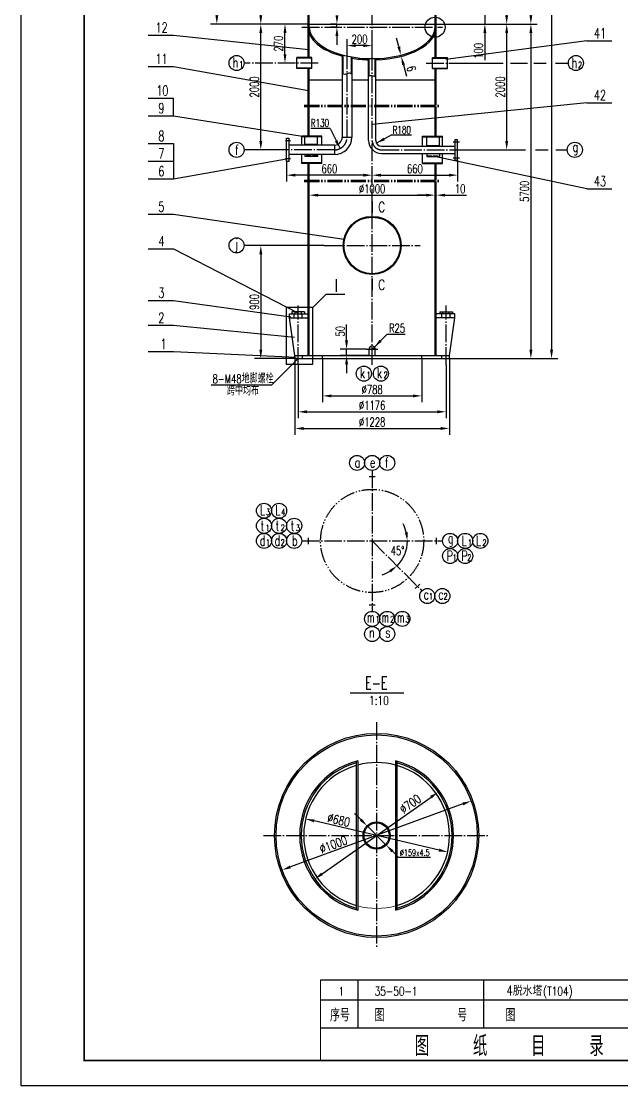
# Model space of a CAD drawing. Header units: millimetres. Extents: x 0 to 11880, y -160 to 16980.
# Drawn here: x 0 to 4776, y 0 to 8463 of the extents above; entities that cross this region are included whole.
import ezdxf

# ---------------------------------------------------------------- set-up
doc = ezdxf.new("R2010")
doc.units = ezdxf.units.MM
doc.header["$LTSCALE"] = 10
doc.header["$MEASUREMENT"] = 0
for name, pattern in [('CENW', [18, 14, -1.5, 1, -1.5]), ('HIDW', [5, 4, -1]), ('SDHW', [18.5, 12, -1.5, 1, -1.5, 1, -1.5])]:
    doc.linetypes.add(name, pattern=pattern)
for name, color, linetype in [('1', 2, 'CENW'), ('2', 2, 'Continuous'), ('3', 3, 'HIDW'), ('4', 2, 'SDHW')]:
    doc.layers.add(name, color=color, linetype=linetype)
doc.styles.add('HZ', font='txt', dxfattribs={"width": 0.75, "bigfont": 'HZ'})
doc.styles.add('HZTXT', font='txt.shx', dxfattribs={"width": 0.75, "bigfont": 'hztxt.shx'})
doc.styles.add('xtj', font='complex.shx', dxfattribs={"width": 0.7, "height": 70, "bigfont": 'hz5.shx'})
doc.dimstyles.new('xtj', dxfattribs={"dimtxt": 70, "dimasz": 70, "dimexe": 50, "dimexo": 0, "dimgap": 16, "dimtad": 1, "dimdec": 3, "dimdsep": 46, "dimtxsty": 'xtj', "dimcen": 0, "dimadec": 3, "dimazin": 2, "dimtfac": 0.6, "dimtdec": 3, "dimtmove": 0, "dimatfit": 3, "dimfxl": 0, "dimtolj": 1, "dimarcsym": 0})

# ---------------------------------------------------------------- blocks, each defined once
blk = doc.blocks.new('*D7')
at = {"color": 0, "linetype": 'ByBlock'}
for p, q in [((-7588.9, 13427.8), (-6786.4, 13427.8)), ((-6836.4, 6497.8), (-6836.4, 13357.8)), ((-7588.9, 6427.8), (-6786.4, 6427.8))]:
    blk.add_line(p, q, dxfattribs=at)
for points in [[(-6848.1, 13357.8), (-6824.7, 13357.8), (-6836.4, 13427.8)], [(-6848.1, 6497.8), (-6824.7, 6497.8), (-6836.4, 6427.8)]]:
    blk.add_solid(points, dxfattribs=at)
at = {"layer": 'Defpoints', "color": 0, "linetype": 'ByBlock'}
for p in [(-7588.9, 13427.8), (-6836.4, 13427.8), (-7588.9, 6427.8)]:
    blk.add_point(p, dxfattribs=at)
at = {"color": 0, "linetype": 'ByBlock', "insert": (-6887.4, 9927.8), "char_height": 70, "attachment_point": 5, "rotation": 90, "style": 'xtj'}
blk.add_mtext('\\A1;13000', dxfattribs=at)
blk = doc.blocks.new('*D66')
at = {"color": 0, "linetype": 'ByBlock'}
for p, q in [((2988.2, 15926.1), (4267.5, 15926.1)), ((4217.5, 15856.1), (4217.5, 5851.3)), ((3404.7, 5781.3), (4267.5, 5781.3))]:
    blk.add_line(p, q, dxfattribs=at)
for points in [[(4205.9, 15856.1), (4229.2, 15856.1), (4217.5, 15926.1)], [(4205.9, 5851.3), (4229.2, 5851.3), (4217.5, 5781.3)]]:
    blk.add_solid(points, dxfattribs=at)
at = {"layer": 'Defpoints', "color": 0, "linetype": 'ByBlock'}
for p in [(2988.2, 15926.1), (3404.7, 5781.3), (4217.5, 5781.3)]:
    blk.add_point(p, dxfattribs=at)
at = {"color": 0, "linetype": 'ByBlock', "insert": (4166.5, 10853.7), "char_height": 70, "attachment_point": 5, "rotation": 90, "style": 'xtj'}
blk.add_mtext('\\A1;~19181', dxfattribs=at)
blk = doc.blocks.new('*D44')
at = {"color": 0, "linetype": 'ByBlock'}
for p, q in [((-8658.9, 7417.8), (-9384.1, 7417.8)), ((-9334.1, 7347.8), (-9334.1, 6497.8)), ((-8608.9, 6427.8), (-9384.1, 6427.8))]:
    blk.add_line(p, q, dxfattribs=at)
for points in [[(-9345.8, 7347.8), (-9322.4, 7347.8), (-9334.1, 7417.8)], [(-9345.8, 6497.8), (-9322.4, 6497.8), (-9334.1, 6427.8)]]:
    blk.add_solid(points, dxfattribs=at)
at = {"layer": 'Defpoints', "color": 0, "linetype": 'ByBlock'}
for p in [(-8658.9, 7417.8), (-9334.1, 6427.8), (-8608.9, 6427.8)]:
    blk.add_point(p, dxfattribs=at)
at = {"color": 0, "linetype": 'ByBlock', "insert": (-9385.1, 6922.8), "char_height": 70, "attachment_point": 5, "rotation": 90, "style": 'xtj'}
blk.add_mtext('\\A1;1000', dxfattribs=at)
blk = doc.blocks.new('*D4')
at = {"color": 0, "linetype": 'ByBlock'}
for p, q in [((-8828.9, 7927.8), (-9034.5, 7927.8)), ((-8984.5, 6497.8), (-8984.5, 7857.8)), ((-8608.9, 6427.8), (-9034.5, 6427.8))]:
    blk.add_line(p, q, dxfattribs=at)
for points in [[(-8996.2, 7857.8), (-8972.9, 7857.8), (-8984.5, 7927.8)], [(-8996.2, 6497.8), (-8972.9, 6497.8), (-8984.5, 6427.8)]]:
    blk.add_solid(points, dxfattribs=at)
at = {"layer": 'Defpoints', "color": 0, "linetype": 'ByBlock'}
for p in [(-8984.5, 7927.8), (-8828.9, 7927.8), (-8608.9, 6427.8)]:
    blk.add_point(p, dxfattribs=at)
at = {"color": 0, "linetype": 'ByBlock', "insert": (-9035.5, 7177.8), "char_height": 70, "attachment_point": 5, "rotation": 90, "style": 'xtj'}
blk.add_mtext('\\A1;2500', dxfattribs=at)
blk = doc.blocks.new('*D29')
at = {"linetype": 'ByBlock'}
for p, q in [((2430, 6347.5), (2360, 6347.5)), ((2500, 6347.5), (2500, 6397.5)), ((2500, 6347.5), (2510, 6347.5)), ((2510, 6347.5), (2510, 6397.5)), ((2580, 6347.5), (2749.7, 6347.5))]:
    blk.add_line(p, q, dxfattribs=at)
for points in [[(2430, 6359.2), (2430, 6335.9), (2500, 6347.5)], [(2580, 6359.2), (2580, 6335.9), (2510, 6347.5)]]:
    blk.add_solid(points, dxfattribs=at)
at = {"layer": 'Defpoints', "color": 0, "linetype": 'ByBlock'}
for p in [(2500, 6347.5), (2510, 6347.5), (2510, 6347.5)]:
    blk.add_point(p, dxfattribs=at)
at = {"linetype": 'ByBlock', "insert": (2699.8, 6398.5), "char_height": 70, "attachment_point": 5, "style": 'xtj'}
blk.add_mtext('\\A1;10', dxfattribs=at)
blk = doc.blocks.new('*D8')
at = {"color": 0, "linetype": 'ByBlock'}
for p, q in [((-7588.9, 6427.8), (-6786.4, 6427.8)), ((-6836.4, 6357.8), (-6836.4, 3838)), ((-7484.9, 3768), (-6786.4, 3768))]:
    blk.add_line(p, q, dxfattribs=at)
for points in [[(-6848.1, 6357.8), (-6824.7, 6357.8), (-6836.4, 6427.8)], [(-6848.1, 3838), (-6824.7, 3838), (-6836.4, 3768)]]:
    blk.add_solid(points, dxfattribs=at)
at = {"layer": 'Defpoints', "color": 0, "linetype": 'ByBlock'}
for p in [(-7588.9, 6427.8), (-7484.9, 3768), (-6836.4, 3768)]:
    blk.add_point(p, dxfattribs=at)
at = {"color": 0, "linetype": 'ByBlock', "insert": (-6887.4, 5097.9), "char_height": 70, "attachment_point": 5, "rotation": 90, "style": 'xtj'}
blk.add_mtext('\\A1;5700', dxfattribs=at)
blk = doc.blocks.new('*D24')
at = {"color": 0, "linetype": 'ByBlock'}
for p, q in [((1500, 6347.5), (1500, 6397.5)), ((1570, 6347.5), (2430, 6347.5)), ((2500, 6347.5), (2500, 6397.5))]:
    blk.add_line(p, q, dxfattribs=at)
for points in [[(1570, 6359.2), (1570, 6335.9), (1500, 6347.5)], [(2430, 6359.2), (2430, 6335.9), (2500, 6347.5)]]:
    blk.add_solid(points, dxfattribs=at)
at = {"layer": 'Defpoints', "color": 0, "linetype": 'ByBlock'}
for p in [(1500, 6347.5), (2500, 6347.5), (2500, 6347.5)]:
    blk.add_point(p, dxfattribs=at)
at = {"color": 0, "linetype": 'ByBlock', "insert": (2000, 6398.5), "char_height": 70, "attachment_point": 5, "style": 'xtj'}
blk.add_mtext('\\A1;∅1000', dxfattribs=at)
blk = doc.blocks.new('*D9')
at = {"color": 0, "linetype": 'ByBlock'}
for p, q in [((2116.7, 5353.6), (2017.7, 5254.6)), ((2263.3, 5353.6), (2116.7, 5353.6)), ((2000, 5236.9), (2017.7, 5254.6))]:
    blk.add_line(p, q, dxfattribs=at)
blk.add_solid([(2058.9, 5312.4), (2075.4, 5295.9), (2017.7, 5254.6)], dxfattribs=at)
at = {"layer": 'Defpoints', "color": 0, "linetype": 'ByBlock'}
for p in [(2017.7, 5254.6), (2000, 5236.9)]:
    blk.add_point(p, dxfattribs=at)
at = {"color": 0, "linetype": 'ByBlock', "insert": (2198, 5404.6), "char_height": 70, "attachment_point": 5, "style": 'xtj'}
blk.add_mtext('\\A1;R25', dxfattribs=at)
blk = doc.blocks.new('*D13')
at = {"color": 0, "linetype": 'ByBlock'}
for p, q in [((-8479.9, 4827.8), (-9034.5, 4827.8)), ((-8984.5, 4757.8), (-8984.5, 3997.8)), ((-8712.9, 3927.8), (-9034.5, 3927.8))]:
    blk.add_line(p, q, dxfattribs=at)
for points in [[(-8996.2, 4757.8), (-8972.9, 4757.8), (-8984.5, 4827.8)], [(-8996.2, 3997.8), (-8972.9, 3997.8), (-8984.5, 3927.8)]]:
    blk.add_solid(points, dxfattribs=at)
at = {"layer": 'Defpoints', "color": 0, "linetype": 'ByBlock'}
for p in [(-8479.9, 4827.8), (-8984.5, 3927.8), (-8712.9, 3927.8)]:
    blk.add_point(p, dxfattribs=at)
at = {"color": 0, "linetype": 'ByBlock', "insert": (-9035.5, 4377.8), "char_height": 70, "attachment_point": 5, "rotation": 90, "style": 'xtj'}
blk.add_mtext('\\A1;900', dxfattribs=at)
blk = doc.blocks.new('*D10')
at = {"color": 0, "linetype": 'ByBlock'}
for p, q in [((-8492.9, 3768), (-8492.9, 3421.4)), ((-7704.9, 3768), (-7704.9, 3421.4)), ((-8422.9, 3471.4), (-7774.9, 3471.4))]:
    blk.add_line(p, q, dxfattribs=at)
for points in [[(-8422.9, 3483.1), (-8422.9, 3459.7), (-8492.9, 3471.4)], [(-7774.9, 3483.1), (-7774.9, 3459.7), (-7704.9, 3471.4)]]:
    blk.add_solid(points, dxfattribs=at)
at = {"layer": 'Defpoints', "color": 0, "linetype": 'ByBlock'}
for p in [(-8492.9, 3768), (-7704.9, 3768), (-7704.9, 3471.4)]:
    blk.add_point(p, dxfattribs=at)
at = {"color": 0, "linetype": 'ByBlock', "insert": (-8098.9, 3522.4), "char_height": 70, "attachment_point": 5, "style": 'xtj'}
blk.add_mtext('\\A1;∅788', dxfattribs=at)
blk = doc.blocks.new('*D11')
at = {"color": 0, "linetype": 'ByBlock'}
for p, q in [((-8686.9, 3718), (-8686.9, 3295)), ((-7510.9, 3718), (-7510.9, 3295)), ((-8616.9, 3345), (-7580.9, 3345))]:
    blk.add_line(p, q, dxfattribs=at)
for points in [[(-8616.9, 3356.7), (-8616.9, 3333.3), (-8686.9, 3345)], [(-7580.9, 3356.7), (-7580.9, 3333.3), (-7510.9, 3345)]]:
    blk.add_solid(points, dxfattribs=at)
at = {"layer": 'Defpoints', "color": 0, "linetype": 'ByBlock'}
for p in [(-8686.9, 3718), (-7510.9, 3718), (-7510.9, 3345)]:
    blk.add_point(p, dxfattribs=at)
at = {"color": 0, "linetype": 'ByBlock', "insert": (-8098.9, 3396), "char_height": 70, "attachment_point": 5, "style": 'xtj'}
blk.add_mtext('\\A1;∅1176', dxfattribs=at)
blk = doc.blocks.new('*D12')
at = {"color": 0, "linetype": 'ByBlock'}
for p, q in [((-8712.9, 3768), (-8712.9, 3162.4)), ((-7484.9, 3768), (-7484.9, 3162.4)), ((-8642.9, 3212.4), (-7554.9, 3212.4))]:
    blk.add_line(p, q, dxfattribs=at)
for points in [[(-8642.9, 3224.1), (-8642.9, 3200.7), (-8712.9, 3212.4)], [(-7554.9, 3224.1), (-7554.9, 3200.7), (-7484.9, 3212.4)]]:
    blk.add_solid(points, dxfattribs=at)
at = {"layer": 'Defpoints', "color": 0, "linetype": 'ByBlock'}
for p in [(-8712.9, 3768), (-7484.9, 3768), (-7484.9, 3212.4)]:
    blk.add_point(p, dxfattribs=at)
at = {"color": 0, "linetype": 'ByBlock', "insert": (-8098.9, 3263.4), "char_height": 70, "attachment_point": 5, "style": 'xtj'}
blk.add_mtext('\\A1;∅1228', dxfattribs=at)
blk = doc.blocks.new('*D3')
at = {"color": 0, "linetype": 'ByBlock'}
for p, q in [((-7202.1, 6597.8), (-7202.1, 6667.8)), ((-7423.9, 6527.8), (-7152.1, 6527.8)), ((-7202.1, 6527.8), (-7202.1, 6427.8)), ((-7588.9, 6427.8), (-7152.1, 6427.8)), ((-7202.1, 6357.8), (-7202.1, 6141.5))]:
    blk.add_line(p, q, dxfattribs=at)
for points in [[(-7213.8, 6597.8), (-7190.4, 6597.8), (-7202.1, 6527.8)], [(-7213.8, 6357.8), (-7190.4, 6357.8), (-7202.1, 6427.8)]]:
    blk.add_solid(points, dxfattribs=at)
at = {"layer": 'Defpoints', "color": 0, "linetype": 'ByBlock'}
for p in [(-7423.9, 6527.8), (-7588.9, 6427.8), (-7202.1, 6427.8)]:
    blk.add_point(p, dxfattribs=at)
at = {"color": 0, "linetype": 'ByBlock', "insert": (-7253.1, 6214.7), "char_height": 70, "attachment_point": 5, "rotation": 90, "style": 'xtj'}
blk.add_mtext('\\A1;100', dxfattribs=at)
blk = doc.blocks.new('*D31')
at = {"color": 0, "linetype": 'ByBlock'}
for p, q in [((-7588.9, 6427.8), (-6978.8, 6427.8)), ((-7028.8, 5497.8), (-7028.8, 6357.8)), ((-7403.9, 5427.8), (-6978.8, 5427.8))]:
    blk.add_line(p, q, dxfattribs=at)
for points in [[(-7040.5, 6357.8), (-7017.2, 6357.8), (-7028.8, 6427.8)], [(-7040.5, 5497.8), (-7017.2, 5497.8), (-7028.8, 5427.8)]]:
    blk.add_solid(points, dxfattribs=at)
at = {"layer": 'Defpoints', "color": 0, "linetype": 'ByBlock'}
for p in [(-7588.9, 6427.8), (-7028.8, 6427.8), (-7403.9, 5427.8)]:
    blk.add_point(p, dxfattribs=at)
at = {"color": 0, "linetype": 'ByBlock', "insert": (-7079.8, 5927.8), "char_height": 70, "attachment_point": 5, "rotation": 90, "style": 'xtj'}
blk.add_mtext('\\A1;2000', dxfattribs=at)
blk = doc.blocks.new('*D23')
at = {"color": 0, "linetype": 'ByBlock'}
for p, q in [((-7748.9, 6927.8), (-6978.8, 6927.8)), ((-7028.8, 6497.8), (-7028.8, 6857.8)), ((-7588.9, 6427.8), (-6978.8, 6427.8))]:
    blk.add_line(p, q, dxfattribs=at)
for points in [[(-7040.5, 6857.8), (-7017.2, 6857.8), (-7028.8, 6927.8)], [(-7040.5, 6497.8), (-7017.2, 6497.8), (-7028.8, 6427.8)]]:
    blk.add_solid(points, dxfattribs=at)
at = {"layer": 'Defpoints', "color": 0, "linetype": 'ByBlock'}
for p in [(-7748.9, 6927.8), (-7028.8, 6927.8), (-7588.9, 6427.8)]:
    blk.add_point(p, dxfattribs=at)
at = {"color": 0, "linetype": 'ByBlock', "insert": (-7079.8, 6677.8), "char_height": 70, "attachment_point": 5, "rotation": 90, "style": 'xtj'}
blk.add_mtext('\\A1;500', dxfattribs=at)
blk = doc.blocks.new('*D45')
at = {"color": 0, "linetype": 'ByBlock'}
for p, q in [((-8298.9, 6173.7), (-8298.9, 6306.4)), ((-8098.9, 6152.8), (-8098.9, 6306.4)), ((-8168.9, 6256.4), (-8228.9, 6256.4))]:
    blk.add_line(p, q, dxfattribs=at)
for points in [[(-8228.9, 6268), (-8228.9, 6244.7), (-8298.9, 6256.4)], [(-8168.9, 6268), (-8168.9, 6244.7), (-8098.9, 6256.4)]]:
    blk.add_solid(points, dxfattribs=at)
at = {"layer": 'Defpoints', "color": 0, "linetype": 'ByBlock'}
for p in [(-8298.9, 6256.4), (-8298.9, 6173.7), (-8098.9, 6152.8)]:
    blk.add_point(p, dxfattribs=at)
at = {"color": 0, "linetype": 'ByBlock', "insert": (-8198.9, 6307.4), "char_height": 70, "attachment_point": 5, "style": 'xtj'}
blk.add_mtext('\\A1;200', dxfattribs=at)
blk = doc.blocks.new('*D18')
at = {"color": 0, "linetype": 'ByBlock'}
for p, q in [((-8608.9, 6427.8), (-8842.1, 6427.8)), ((-8792.1, 6187.8), (-8792.1, 6357.8)), ((-8748.9, 6117.8), (-8842.1, 6117.8))]:
    blk.add_line(p, q, dxfattribs=at)
for points in [[(-8803.8, 6357.8), (-8780.4, 6357.8), (-8792.1, 6427.8)], [(-8803.8, 6187.8), (-8780.4, 6187.8), (-8792.1, 6117.8)]]:
    blk.add_solid(points, dxfattribs=at)
at = {"layer": 'Defpoints', "color": 0, "linetype": 'ByBlock'}
for p in [(-8792.1, 6427.8), (-8608.9, 6427.8), (-8748.9, 6117.8)]:
    blk.add_point(p, dxfattribs=at)
at = {"color": 0, "linetype": 'ByBlock', "insert": (-8843.1, 6272.8), "char_height": 70, "attachment_point": 5, "rotation": 90, "style": 'xtj'}
blk.add_mtext('\\A1;270', dxfattribs=at)
blk = doc.blocks.new('*D30')
at = {"color": 0, "linetype": 'ByBlock'}
for p, q in [((-8608.9, 6427.8), (-9034.5, 6427.8)), ((-8984.5, 5497.8), (-8984.5, 6357.8)), ((-8793.9, 5427.8), (-9034.5, 5427.8))]:
    blk.add_line(p, q, dxfattribs=at)
for points in [[(-8996.2, 6357.8), (-8972.9, 6357.8), (-8984.5, 6427.8)], [(-8996.2, 5497.8), (-8972.9, 5497.8), (-8984.5, 5427.8)]]:
    blk.add_solid(points, dxfattribs=at)
at = {"layer": 'Defpoints', "color": 0, "linetype": 'ByBlock'}
for p in [(-8984.5, 6427.8), (-8608.9, 6427.8), (-8793.9, 5427.8)]:
    blk.add_point(p, dxfattribs=at)
at = {"color": 0, "linetype": 'ByBlock', "insert": (-9035.5, 5927.8), "char_height": 70, "attachment_point": 5, "rotation": 90, "style": 'xtj'}
blk.add_mtext('\\A1;2000', dxfattribs=at)
blk = doc.blocks.new('*D61')
at = {"color": 0, "linetype": 'ByBlock'}
for p, q in [((-21779.2, 8674.7), (-21779.2, 8515.5)), ((-21169.2, 8565.5), (-21709.2, 8565.5))]:
    blk.add_line(p, q, dxfattribs=at)
for points in [[(-21709.2, 8577.2), (-21709.2, 8553.9), (-21779.2, 8565.5)], [(-21169.2, 8577.2), (-21169.2, 8553.9), (-21099.2, 8565.5)]]:
    blk.add_solid(points, dxfattribs=at)
at = {"layer": 'Defpoints', "color": 0, "linetype": 'ByBlock'}
for p in [(-21099.2, 8770.8), (-21779.2, 8674.7), (-21779.2, 8565.5)]:
    blk.add_point(p, dxfattribs=at)
at = {"color": 0, "linetype": 'ByBlock', "insert": (-21439.2, 8616.5), "char_height": 70, "attachment_point": 5, "style": 'xtj'}
blk.add_mtext('\\A1;660', dxfattribs=at)
blk = doc.blocks.new('*D62')
at = {"color": 0, "linetype": 'ByBlock'}
for p, q in [((-20419.2, 8684.7), (-20419.2, 8515.5)), ((-21029.2, 8565.5), (-20489.2, 8565.5))]:
    blk.add_line(p, q, dxfattribs=at)
for points in [[(-21029.2, 8577.2), (-21029.2, 8553.9), (-21099.2, 8565.5)], [(-20489.2, 8577.2), (-20489.2, 8553.9), (-20419.2, 8565.5)]]:
    blk.add_solid(points, dxfattribs=at)
at = {"layer": 'Defpoints', "color": 0, "linetype": 'ByBlock'}
for p in [(-21099.2, 8770.8), (-20419.2, 8684.7), (-20419.2, 8565.5)]:
    blk.add_point(p, dxfattribs=at)
at = {"color": 0, "linetype": 'ByBlock', "insert": (-20759.2, 8616.5), "char_height": 70, "attachment_point": 5, "style": 'xtj'}
blk.add_mtext('\\A1;660', dxfattribs=at)

msp = doc.modelspace()

# ---------------------------------------------------------------- linework, layer by layer
for p, q in [((2280.66053, 8175.63295), (2280.66053, 9085.13295)), ((2290.66053, 8416.13295), (2290.66053, 9085.13295)), ((3290.66053, 8416.13295), (3290.66053, 9085.13295)), ((3300.66053, 8175.63295), (3300.66053, 8525.13295)), ((2280.66053, 8441.13295), (3300.66053, 8441.13295)), ((2290.66053, 8364.89829), (2280.66053, 8364.89829)), ((2290.66053, 8175.63295), (2290.66053, 8364.89829)), ((3290.66053, 8175.63295), (3290.66053, 8364.89829)), ((3290.66053, 8364.89829), (3300.66053, 8364.89829)), ((2190.66053, 8086.63295), (2190.66053, 8175.63295)), ((2310.66053, 8175.63295), (2190.66053, 8175.63295)), ((2310.66053, 8171.13295), (2190.66053, 8171.13295)), ((2310.66053, 8086.63295), (2310.66053, 8175.63295)), ((2552.66053, 8196.27163), (2552.66053, 7797.13295)), ((2556.66053, 8195.20083), (2556.66053, 8045.05621)), ((2624.66053, 8180.3131), (2624.66053, 8044.64693)), ((2628.66053, 8179.61868), (2628.66053, 7797.13295)), ((2762.16053, 7797.13295), (2762.16053, 8166.53941)), ((2765.66053, 8031.29003), (2765.66053, 8166.44565)), ((2815.66053, 8028.48313), (2815.66053, 8166.44565)), ((2819.16053, 7797.13295), (2819.16053, 8166.53941)), ((3270.66053, 8086.63295), (3270.66053, 8175.63295)), ((3270.66053, 8175.63295), (3390.66053, 8175.63295)), ((3270.66053, 8171.13295), (3390.66053, 8171.13295)), ((3390.66053, 8086.63295), (3390.66053, 8175.63295)), ((2310.66053, 8091.13295), (2190.66053, 8091.13295)), ((2310.66053, 8086.63295), (2190.66053, 8086.63295)), ((2280.66053, 7797.13295), (2280.66053, 8086.63295)), ((2290.66053, 7797.13295), (2290.66053, 8086.63295)), ((3270.66053, 8091.13295), (3390.66053, 8091.13295)), ((3270.66053, 8086.63295), (3390.66053, 8086.63295)), ((3290.66053, 7797.13295), (3290.66053, 8086.63295)), ((3300.66053, 7797.13295), (3300.66053, 8086.63295)), ((2280.66053, 7997.44751), (2552.66053, 7997.44751)), ((2628.66053, 7997.44751), (2762.16053, 7997.44751)), ((2819.16053, 7997.44751), (3300.66053, 7997.44751)), ((2280.66053, 7550.63295), (2280.66053, 7785.13295)), ((2290.66053, 7550.63295), (2290.66053, 7785.13295)), ((2552.66053, 7785.13295), (2552.66053, 7541.13295)), ((2628.66053, 7785.13295), (2628.66053, 7541.13295)), ((2762.16053, 7516.13295), (2762.16053, 7785.13295)), ((2819.16053, 7516.13295), (2819.16053, 7785.13295)), ((3290.66053, 7550.63295), (3290.66053, 7785.13295)), ((3300.66053, 7550.63295), (3300.66053, 7785.13295)), ((2110.66053, 7348.63295), (2110.66053, 7533.63295)), ((2110.66053, 7533.63295), (2130.66053, 7533.63295)), ((2130.66053, 7348.63295), (2130.66053, 7533.63295)), ((2230.66053, 7479.13295), (2230.66053, 7550.63295)), ((2390.66053, 7550.63295), (2230.66053, 7550.63295)), ((2390.66053, 7544.63295), (2230.66053, 7544.63295)), ((2255.66053, 7484.13295), (2255.66053, 7544.63295)), ((2355.66053, 7484.13295), (2355.66053, 7544.63295)), ((2390.66053, 7479.13295), (2390.66053, 7550.63295)), ((3190.66053, 7469.63295), (3190.66053, 7550.63295)), ((3190.66053, 7550.63295), (3350.66053, 7550.63295)), ((3190.66053, 7544.63295), (3350.66053, 7544.63295)), ((3225.66053, 7474.63295), (3225.66053, 7544.63295)), ((3325.66053, 7474.63295), (3325.66053, 7544.63295)), ((3350.66053, 7469.63295), (3350.66053, 7550.63295)), ((2490.66053, 7479.13295), (2130.66053, 7479.13295)), ((2355.66053, 7484.13295), (2255.66053, 7484.13295)), ((2865.66053, 7469.63295), (3450.66053, 7469.63295)), ((3225.66053, 7474.63295), (3325.66053, 7474.63295)), ((3450.66053, 7358.63295), (3450.66053, 7523.63295)), ((3450.66053, 7523.63295), (3470.66053, 7523.63295)), ((3470.66053, 7358.63295), (3470.66053, 7523.63295)), ((2490.66053, 7403.13295), (2130.66053, 7403.13295)), ((2230.66053, 7331.63295), (2230.66053, 7403.13295)), ((2255.66053, 7403.13295), (2255.66053, 7387.63295)), ((2355.66053, 7387.63295), (2255.66053, 7387.63295)), ((2355.66053, 7403.13295), (2355.66053, 7387.63295)), ((2390.66053, 7331.63295), (2390.66053, 7403.13295)), ((2865.66053, 7412.63295), (3450.66053, 7412.63295)), ((3190.66053, 7331.63295), (3190.66053, 7412.63295)), ((3225.66053, 7412.63295), (3225.66053, 7387.63295)), ((3225.66053, 7387.63295), (3325.66053, 7387.63295)), ((3325.66053, 7412.63295), (3325.66053, 7387.63295)), ((3350.66053, 7331.63295), (3350.66053, 7412.63295)), ((2130.66053, 7348.63295), (2110.66053, 7348.63295)), ((2390.66053, 7337.63295), (2230.66053, 7337.63295)), ((2390.66053, 7331.63295), (2230.66053, 7331.63295)), ((2280.66053, 7201.08329), (2280.66053, 7331.63295)), ((2290.66053, 7201.08329), (2290.66053, 7331.63295)), ((3190.66053, 7337.63295), (3350.66053, 7337.63295)), ((3190.66053, 7331.63295), (3350.66053, 7331.63295)), ((3290.66053, 7201.08329), (3290.66053, 7331.63295)), ((3300.66053, 7201.08329), (3300.66053, 7331.63295)), ((3450.66053, 7358.63295), (3470.66053, 7358.63295)), ((2280.66053, 5805.29139), (2280.66053, 7189.08329)), ((2290.66053, 5805.29139), (2290.66053, 7189.08329)), ((3290.66053, 5805.29139), (3290.66053, 7189.08329)), ((3300.66053, 5805.29139), (3300.66053, 7189.08329)), ((2790.66053, 6324.87568), (2790.66053, 6404.87568)), ((2132.66053, 6137.29139), (2280.66053, 6137.29139)), ((2132.66053, 6105.29139), (2132.66053, 6137.29139)), ((2176.66053, 5805.29139), (2132.66053, 6105.29139)), ((2132.66053, 6105.29139), (2280.66053, 6105.29139)), ((2252.66053, 6153.29139), (2152.66053, 6153.29139)), ((2152.66053, 6153.29139), (2152.66053, 6137.29139)), ((2170.16053, 6105.29139), (2170.16053, 6137.29139)), ((2177.16053, 6137.29139), (2177.16053, 6153.29139)), ((2228.16053, 6137.29139), (2228.16053, 6153.29139)), ((2235.16053, 6105.29139), (2235.16053, 6137.29139)), ((2252.66053, 6153.29139), (2252.66053, 6137.29139)), ((3448.66053, 6137.29139), (3300.66053, 6137.29139)), ((3448.66053, 6105.29139), (3300.66053, 6105.29139)), ((3328.66053, 6153.29139), (3428.66053, 6153.29139)), ((3328.66053, 6153.29139), (3328.66053, 6137.29139)), ((3346.16053, 6105.29139), (3346.16053, 6137.29139)), ((3353.16053, 6137.29139), (3353.16053, 6153.29139)), ((3404.16053, 6137.29139), (3404.16053, 6153.29139)), ((3404.66053, 5805.29139), (3448.66053, 6105.29139)), ((3411.16053, 6105.29139), (3411.16053, 6137.29139)), ((3428.66053, 6153.29139), (3428.66053, 6137.29139)), ((3448.66053, 6105.29139), (3448.66053, 6137.29139)), ((2765.66053, 5805.29139), (2765.66053, 5855.29139)), ((2815.66053, 5805.29139), (2815.66053, 5855.29139)), ((2176.66053, 5805.29139), (3404.66053, 5805.29139)), ((2176.66053, 5781.29139), (2176.66053, 5805.29139)), ((2176.66053, 5781.29139), (3404.66053, 5781.29139)), ((2237.66053, 5781.29139), (2237.66053, 5805.29139)), ((2396.66053, 5781.29139), (2396.66053, 5805.29139)), ((3184.66053, 5781.29139), (3184.66053, 5805.29139)), ((3343.66053, 5781.29139), (3343.66053, 5805.29139)), ((3404.66053, 5781.29139), (3404.66053, 5805.29139)), ((2664.17497, 2579.69043), (2664.17497, 1399.35149)), ((2676.17497, 2582.85392), (2676.17497, 1396.188)), ((2976.17497, 2582.85392), (2976.17497, 1396.188)), ((2988.17497, 2579.69043), (2988.17497, 1399.35149))]:
    msp.add_line(p, q)
at = {"color": 0, "linetype": 'ByBlock'}
for p, q in [((2510.59032, 8441.13295), (2460.59032, 8441.13295)), ((2510.59032, 8416.13295), (2460.59032, 8416.13295)), ((2510.59032, 8416.13295), (2510.59032, 8441.13295)), ((2510.59032, 8346.13295), (2510.59032, 8276.13295)), ((3002.08438, 8261.65237), (2984.49125, 8329.40547)), ((3019.67751, 8193.89928), (3022.13007, 8184.45421)), ((3039.7232, 8116.70112), (3062.77968, 8027.90804)), ((2455.90666, 7610.96252), (2535.21678, 7451.60787)), ((2947.98757, 7560.45573), (2824.71714, 7494.09007)), ((2587.19567, 5925.29139), (2587.19567, 6052.21556)), ((2745.66053, 5855.29139), (2537.19567, 5855.29139)), ((2587.19567, 5805.29139), (2587.19567, 5855.29139)), ((2765.66053, 5805.29139), (2537.19567, 5805.29139)), ((2587.19567, 5735.29139), (2587.19567, 5665.29139)), ((2392.8331, 1684.37375), (3259.51685, 2294.66817)), ((3511.89895, 2239.88595), (2140.451, 1739.15598)), ((2700.30997, 2115.38597), (2650.81249, 2164.88344)), ((3322.82556, 1873.59775), (2329.52438, 2105.44417)), ((2749.80744, 2065.88849), (2902.54251, 1913.15343)), ((3001.53746, 1814.15848), (2952.03998, 1863.65595)), ((3254.37079, 1814.15848), (3001.53746, 1814.15848))]:
    msp.add_line(p, q, dxfattribs=at)
for centre, radius in [((2790.66053, 6681.29139), 231), ((2790.66053, 6681.29139), 225), ((2826.17497, 1989.52096), 812), ((2826.17497, 1989.52096), 800), ((2826.17497, 1989.52096), 108), ((2826.17497, 1989.52096), 100)]:
    msp.add_circle(centre, radius)
for centre, radius, start, end in [((2490.66053, 7541.13295), 138, 270, 0), ((2490.66053, 7541.13295), 62, 270, 0), ((2865.66053, 7516.13295), 103.5, 180, 270), ((2865.66053, 7516.13295), 46.5, 180, 270), ((2790.66053, 5855.29139), 25, 0, 180), ((2826.17497, 1989.52096), 612, 104.187627613, 255.812372387), ((2826.17497, 1989.52096), 600, 105.664266851, 254.335733149), ((2826.17497, 1989.52096), 580, 106.219048255, 253.780951745), ((2826.17497, 1989.52096), 580, 75.011765518, 104.988234482), ((2826.17497, 1989.52096), 612, 284.187627613, 75.812372387), ((2826.17497, 1989.52096), 600, 285.664266851, 74.335733149), ((2826.17497, 1989.52096), 580, 286.219048255, 73.780951745)]:
    msp.add_arc(centre, radius, start, end)
for start, end in [(14.362368266, 28.724736533), (315, 0), (286.275263467, 300.637631734)]:
    msp.add_arc((2790.66053, 4331.62303), 279.98339, start, end, dxfattribs=at)
at = {"lineweight": 5}
msp.add_arc((2826.17497, 1989.52096), 580, 255.011765518, 284.988234482, dxfattribs=at)
for major_axis, ratio, start_param, end_param in [((-510, 0), 0.5098039216, 0, 1.0852782045), ((500, 0), 0.5, 3.1415926536, 6.2831853072), ((-510, 0), 0.5098039216, 1.6267078059, 3.1415926536), ((-510, 0), 0.5098039216, 1.2475493326, 1.5148848477)]:
    msp.add_ellipse((2790.66053, 8416.13295), major_axis=major_axis, ratio=ratio, start_param=start_param, end_param=end_param)
at = {"color": 0, "linetype": 'ByBlock'}
for points in [[(2498.92365, 8511.13295), (2522.25698, 8511.13295), (2510.59032, 8441.13295)], [(2498.92365, 8346.13295), (2522.25698, 8346.13295), (2510.59032, 8416.13295)], [(3013.37656, 8264.58456), (2990.7922, 8258.72018), (3019.67751, 8193.89928)], [(3051.01538, 8119.63331), (3028.43102, 8113.76893), (3022.13007, 8184.45421)], [(2880.82188, 7537.54544), (2891.88283, 7517.00036), (2824.71714, 7494.09007)], [(2514.472, 7519.47366), (2493.58281, 7509.0772), (2535.21678, 7451.60787)], [(2575.529, 5925.29139), (2598.86233, 5925.29139), (2587.19567, 5855.29139)], [(2575.529, 5735.29139), (2598.86233, 5735.29139), (2587.19567, 5805.29139)], [(3073.46855, 4402.53236), (3050.31825, 4399.61552), (3070.64392, 4331.62303)], [(2926.18832, 4099.93935), (2940.49553, 4081.5071), (2988.63868, 4133.64488)], [(3252.79977, 2304.20714), (3266.23393, 2285.1292), (3316.75068, 2334.97063)], [(3507.89769, 2250.845), (3515.90022, 2228.92689), (3577.65331, 2263.89355)], [(2332.17622, 2116.80546), (2326.87255, 2094.08289), (2261.35666, 2121.3552)], [(2708.55955, 2123.63555), (2692.06039, 2107.13639), (2749.80744, 2065.88849)], [(2960.28956, 1871.90553), (2943.7904, 1855.40637), (2902.54251, 1913.15343)], [(3325.4774, 1884.95904), (3320.17373, 1862.23646), (3390.99329, 1857.68672)], [(2136.44973, 1750.11504), (2144.45226, 1728.19692), (2074.69664, 1715.14838)], [(2386.11602, 1693.91272), (2399.55018, 1674.83478), (2335.59927, 1644.07129)]]:
    msp.add_solid(points, dxfattribs=at)
at = {"layer": '1'}
for p, q in [((2790.66053, 5731.29139), (2790.66053, 16026.13295)), ((2230.66053, 8416.13295), (3350.66053, 8416.13295)), ((2590.66053, 7541.13295), (2590.66053, 8216.13295)), ((2360.66053, 8131.13295), (1772.5545, 8131.13295)), ((3220.66053, 8131.13295), (3440.66053, 8131.13295)), ((2140.66053, 7513.63295), (2100.66053, 7513.63295)), ((3435.66053, 7503.63295), (3485.66053, 7503.63295)), ((2490.66053, 7441.13295), (2095.66053, 7441.13295)), ((2140.66053, 7368.63295), (2100.66053, 7368.63295)), ((2865.66053, 7441.13295), (3485.66053, 7441.13295)), ((3435.66053, 7378.63295), (3485.66053, 7378.63295)), ((2409.66053, 6681.29139), (3171.66053, 6681.29139)), ((2202.66053, 5731.29139), (2202.66053, 6203.29139)), ((3378.66053, 5731.29139), (3378.66053, 6203.29139)), ((2745.66053, 5855.29139), (2835.66053, 5855.29139)), ((2790.66053, 4891.62303), (2790.66053, 3771.62303)), ((2230.66053, 4331.62303), (3350.66053, 4331.62303)), ((2790.66053, 4331.62303), (3186.64033, 3935.64323)), ((2826.17497, 2889.52096), (2826.17497, 1089.52096)), ((1926.17497, 1989.52096), (3726.17497, 1989.52096))]:
    msp.add_line(p, q, dxfattribs=at)
at = {"layer": '1', "color": 2, "linetype": 'Continuous'}
for p, q in [((2680, 460), (2680, 840)), ((3680, 460), (3680, 840)), ((2380, 460), (5580, 460))]:
    msp.add_line(p, q, dxfattribs=at)
at = {"layer": '1', "linetype": 'Continuous'}
msp.add_lwpolyline([(0, 0), (0, 16820), (11880, 16820), (11880, 0)], close=True, dxfattribs=at)
at = {"layer": '1', "color": 1, "linetype": 'Continuous', "const_width": 12}
msp.add_lwpolyline([(500, 200), (11680, 200), (11680, 16620), (500, 16620), (500, 200)], dxfattribs=at)
at = {"layer": '1'}
for centre, radius, start, end in [((2490.66053, 7541.13295), 100, 270, 0), ((2865.66053, 7516.13295), 75, 180, 270)]:
    msp.add_arc(centre, radius, start, end, dxfattribs=at)
at = {"layer": '2'}
for p, q in [((1009.9785, 8353.57682), (1209.9785, 8353.57682)), ((1209.9785, 8353.57682), (2286.50423, 8237.52881)), ((4497.13268, 8307.56705), (3376.28496, 8159.90088)), ((4497.13268, 8307.56705), (4697.13268, 8307.56705)), ((3440.66053, 8131.13295), (3833.47448, 8131.13295)), ((3890.7182, 8131.13295), (4027.26493, 8131.13295)), ((4077.63936, 8131.13295), (4173.52238, 8131.13295)), ((4249.08405, 8131.13295), (4351.0816, 8131.13295)), ((1009.9785, 8104.38456), (1209.9785, 8104.38456)), ((1209.9785, 8104.38456), (2285.66053, 7912.25775)), ((1009.9785, 7852.3077), (1209.9785, 7852.3077)), ((1209.9785, 7712.3077), (1209.9785, 7852.3077)), ((4497.13268, 7815.61974), (2790.66053, 7643.71761)), ((4497.13268, 7815.61974), (4697.13268, 7815.61974)), ((1009.9785, 7712.3077), (1209.9785, 7712.3077)), ((1209.9785, 7712.3077), (2269.19671, 7544.63295)), ((2455.90666, 7610.96252), (2302.63193, 7610.96252)), ((2552.66053, 7541.13295), (2628.66053, 7541.13295)), ((2947.98757, 7560.45573), (3104.39891, 7560.45573)), ((1009.9785, 7490.98225), (1209.9785, 7490.98225)), ((1209.9785, 7490.98225), (1209.9785, 7210.98225)), ((2490.66053, 7479.13295), (2490.66053, 7403.13295)), ((1209.9785, 7210.98225), (2110.66053, 7368.63295)), ((1855.00799, 7441.13295), (1772.5545, 7441.13295)), ((4497.13268, 7130.99069), (3272.80863, 7389.68851)), ((3908.56586, 7441.13295), (4011.12727, 7441.13295)), ((4089.11185, 7441.13295), (4191.67326, 7441.13295)), ((4250.51737, 7441.13295), (4342.85039, 7441.13295)), ((1009.9785, 7350.98225), (1209.9785, 7350.98225)), ((1009.9785, 7210.98225), (1209.9785, 7210.98225)), ((4497.13268, 7130.99069), (4697.13268, 7130.99069)), ((1009.9785, 6928.8493), (1209.9785, 6928.8493)), ((1209.9785, 6928.8493), (2569.35121, 6729.98411)), ((1009.9785, 6653.86711), (1209.9785, 6653.86711)), ((1209.9785, 6653.86711), (2199.59688, 6145.29139)), ((1855.00799, 6681.29139), (1772.5545, 6681.29139)), ((2317.66053, 6187.29139), (2423.72655, 6293.3574)), ((2423.72655, 6293.3574), (2573.72655, 6293.3574)), ((1009.9785, 6243.8251), (1209.9785, 6243.8251)), ((1209.9785, 6243.8251), (2143.90949, 6113.29139)), ((1009.9785, 6046.21421), (1209.9785, 6046.21421)), ((1209.9785, 6046.21421), (2173.96973, 5950.85321)), ((1009.9785, 5837.08107), (1209.9785, 5837.08107)), ((1209.9785, 5837.08107), (2185.53955, 5791.92667)), ((2202.66053, 5781.29139), (1990.5285, 5569.15935)), ((1990.5285, 5569.15935), (1511.33835, 5569.15935)), ((2815.66053, 4841.62303), (2765.66053, 4841.62303)), ((2280.66053, 4356.62303), (2280.66053, 4306.62303)), ((3300.66053, 4356.62303), (3300.66053, 4306.62303)), ((3133.60732, 3953.3209), (3168.96266, 3988.67624)), ((2815.66053, 3821.62303), (2765.66053, 3821.62303)), ((2380, 200), (5580, 200))]:
    msp.add_line(p, q, dxfattribs=at)
at = {"layer": '2', "color": 1, "linetype": 'Continuous'}
msp.add_line((5580, 840), (2380, 840), dxfattribs=at)
at = {"layer": '2', "color": 2, "linetype": 'Continuous'}
msp.add_line((5580, 680), (2380, 680), dxfattribs=at)
at = {"layer": '2', "color": 1, "linetype": 'Continuous'}
msp.add_lwpolyline([(500, 200), (500, 16620), (11680, 16620), (11680, 200)], close=True, dxfattribs=at)
msp.add_lwpolyline([(500, 200), (500, 16620), (11680, 16620), (11680, 200)], close=True, dxfattribs=at)
at = {"layer": '2'}
for points in [[(2642.41412, 7033.0372, 0, 20, 0), (2712.41412, 7033.0372, 0, 0, 0), (2790.66053, 7033.0372, 0, 0, 0)], [(2642.41412, 6324.87568, 0, 20, 0), (2712.41412, 6324.87568, 0, 0, 0), (2790.66053, 6324.87568, 0, 0, 0)]]:
    msp.add_lwpolyline(points, format="xyseb", dxfattribs=at)
at = {"layer": '2', "const_width": 12}
for points in [[(2790.66053, 7033.0372), (2790.66053, 6939.70815)], [(2790.66053, 6418.20472), (2790.66053, 6324.87568)], [(2613.53908, 3122.90047), (3045.23209, 3122.90047)]]:
    msp.add_lwpolyline(points, dxfattribs=at)
at = {"layer": '2'}
msp.add_lwpolyline([(2107.66053, 5737.29139), (2317.66053, 5737.29139), (2317.66053, 6187.29139), (2107.66053, 6187.29139)], close=True, dxfattribs=at)
at = {"layer": '2', "color": 1, "linetype": 'Continuous', "const_width": 10}
for points in [[(5580, 840), (2380, 840)], [(2380, 840), (2380, 200)]]:
    msp.add_lwpolyline(points, dxfattribs=at)
at = {"layer": '2'}
for centre, radius in [((3290.66053, 8416.13295), 80), ((1712.5545, 8131.13295), 60), ((4411.0816, 8131.13295), 60), ((1712.5545, 7441.13295), 60), ((4402.85039, 7441.13295), 60), ((1712.5545, 6681.29139), 60), ((2724.75969, 5661.6444), 60), ((2860.39205, 5661.6444), 60), ((2670.66053, 4951.62303), 60), ((2790.66053, 4951.62303), 60), ((2910.66053, 4951.62303), 60), ((1930.66053, 4571.62303), 60), ((2050.66053, 4571.62303), 60), ((1930.66053, 4451.62303), 60), ((2050.66053, 4451.62303), 60), ((2170.66053, 4451.62303), 60), ((1930.66053, 4331.62303), 60), ((2050.66053, 4331.62303), 60), ((2170.66053, 4331.62303), 60), ((3410.66053, 4331.62303), 60), ((3530.66053, 4331.62303), 60), ((3650.66053, 4331.62303), 60), ((3410.66053, 4211.62303), 60), ((3530.66053, 4211.62303), 60), ((3229.06674, 3893.21683), 60), ((3349.06674, 3893.21683), 60), ((2790.66053, 3711.62303), 60), ((2910.66053, 3711.62303), 60), ((3030.66053, 3711.62303), 60), ((2790.66053, 3591.62303), 60), ((2910.66053, 3591.62303), 60)]:
    msp.add_circle(centre, radius, dxfattribs=at)
for points, knots in [([(2628.66053, 8042.52197), (2621.03708, 8046.7076), (2602.66894, 8055.43124), (2576.47657, 8034.83042), (2559.29504, 8043.35344), (2552.66053, 8047.36408)], [3.8189643339, 3.8189643339, 3.8189643339, 3.8189643339, 28.2022751238, 62.4343573135, 84.1405899171, 84.1405899171, 84.1405899171, 84.1405899171]), ([(2762.16053, 8030.14254), (2767.06321, 8031.86868), (2781.70717, 8035.75155), (2800.91047, 8025.58097), (2814.96711, 8028.20758), (2819.16053, 8029.32741)], [7.1054718656, 7.1054718656, 7.1054718656, 7.1054718656, 22.3376605163, 52.4951503514, 65.3346446227, 65.3346446227, 65.3346446227, 65.3346446227])]:
    msp.add_open_spline(points, degree=3, knots=knots, dxfattribs=at)
at = {"layer": '3'}
for p, q in [((2355.66053, 7392.63295), (2255.66053, 7392.63295)), ((3225.66053, 7392.63295), (3325.66053, 7392.63295))]:
    msp.add_line(p, q, dxfattribs=at)
at = {"layer": '4'}
for p, q in [((2250.66053, 7797.13295), (3330.66053, 7797.13295)), ((2250.66053, 7785.13295), (3330.66053, 7785.13295)), ((2250.66053, 7201.08329), (3330.66053, 7201.08329)), ((2250.66053, 7189.08329), (3330.66053, 7189.08329))]:
    msp.add_line(p, q, dxfattribs=at)
msp.add_circle((2790.66053, 4331.62303), 410, dxfattribs=at)
at = {"layer": 'Defpoints', "color": 0, "linetype": 'ByBlock'}
for p in [(2510.59032, 8441.13295), (2510.59032, 8441.13295), (2510.59032, 8416.13295), (3019.67751, 8193.89928), (3022.13007, 8184.45421), (3022.13007, 8184.45421), (2490.66053, 7541.13295), (2518.28541, 7485.6274), (2824.71714, 7494.09007), (2865.66053, 7516.13295), (2587.19567, 5855.29139), (2745.66053, 5855.29139), (2765.66053, 5805.29139), (2230.66053, 4331.62303), (2790.66053, 4331.62303), (3350.66053, 4331.62303), (3033.13326, 4191.63134), (3186.64033, 3935.64323), (3316.75068, 2334.97063), (3577.65331, 2263.89355), (2261.35666, 2121.3552), (2749.80744, 2065.88849), (2902.54251, 1913.15343), (3390.99329, 1857.68672), (2074.69664, 1715.14838), (2335.59927, 1644.07129)]:
    msp.add_point(p, dxfattribs=at)

# ---------------------------------------------------------------- texts
at = {"color": 0, "linetype": 'ByBlock', "char_height": 70, "attachment_point": 5}
for s, insert, rotation, style in [('6', (3102.84338, 8086.56547), 284.556254883, 'xtj'), ('50', (2536.19567, 5998.82445), 90, 'xtj'), ('%%c700', (3093.80689, 2240.35555), 35.152133623, 'HZTXT'), ('%%c680', (2524.87481, 2112.21825), 346.861812103, 'HZTXT'), ('%%c1000', (2482.30085, 1918.26191), 20.057665833, 'HZTXT')]:
    msp.add_mtext(s, dxfattribs=dict(at, insert=insert, rotation=rotation, style=style))
at = {"color": 0, "linetype": 'ByBlock', "attachment_point": 5}
for s, insert, char_height, style in [('R130', (2375.7042, 7654.79418), 60, 'xtj'), ('R180', (3026.18078, 7599.26799), 60, 'xtj'), ('45%%d', (2992.5658, 4253.55219), 70, 'xtj'), ('%%c159x4.5', (3129.67547, 1852.32249), 50, 'HZ')]:
    msp.add_mtext(s, dxfattribs=dict(at, insert=insert, char_height=char_height, style=style))
at = {"layer": '1', "style": 'HZ', "width": 0.75}
for s, height, p in [('1', 70, (2523.21014, 716.17119)), ('35-50-1', 70, (2809.65158, 716.17119)), ('4脱水塔', 80, (3858.65824, 716.17119)), ('(T104)', 70, (4150.71598, 716.17119)), ('序号', 100, (2455.99303, 511.43748)), ('图', 100, (2809.65158, 511.43748)), ('号', 100, (3467.49129, 511.43748)), ('图', 100, (3851.11499, 511.43748)), ('图   纸   目   录', 160, (3129.78619, 235.93292))]:
    msp.add_text(s, height=height, dxfattribs=at).set_placement(p)
at = {"layer": '2'}
for s, height, style, width, p in [('12', 80, 'xtj', 0.7, (1068.22511, 8373.52229)), ('41', 80, 'xtj', 0.7, (4555.3793, 8327.51252)), ('11', 80, 'xtj', 0.7, (1068.22511, 8124.33003)), ('h', 80, 'xtj', 0.7, (1680.61922, 8095.1194)), ('1', 50, 'xtj', 0.7, (1733.44651, 8095.1194)), ('h', 80, 'xtj', 0.7, (4376.3263, 8091.70802)), ('2', 50, 'xtj', 0.7, (4427.71722, 8091.70802)), ('10', 80, 'xtj', 0.7, (1074.36071, 7872.25317)), ('42', 80, 'xtj', 0.7, (4555.3793, 7835.56521)), ('9', 80, 'xtj', 0.7, (1090.79882, 7732.25317)), ('8', 80, 'xtj', 0.7, (1090.79882, 7510.92772)), ('7', 80, 'xtj', 0.7, (1090.79882, 7370.92772)), ('f', 80, 'xtj', 0.7, (1700.61843, 7401.29837)), ('g', 80, 'xtj', 0.7, (4384.54208, 7425.87405)), ('6', 80, 'xtj', 0.7, (1090.79882, 7230.92772)), ('43', 80, 'xtj', 0.7, (4555.3793, 7150.93616)), ('5', 80, 'xtj', 0.7, (1090.79882, 6948.79477)), ('C', 80, 'HZTXT', 0.75, (2838.70258, 6946.75837)), ('4', 80, 'xtj', 0.7, (1090.79882, 6673.81258)), ('j', 80, 'xtj', 0.7, (1699.80168, 6654.86756)), ('I', 100, 'HZ', 0.75, (2490.83379, 6312.30212)), ('C', 80, 'HZTXT', 0.75, (2838.70258, 6327.51434)), ('3', 80, 'xtj', 0.7, (1090.79882, 6263.77057)), ('2', 80, 'xtj', 0.7, (1090.79882, 6066.15968)), ('1', 80, 'xtj', 0.7, (1106.28562, 5857.02654)), ('k', 80, 'xtj', 0.7, (2692.82441, 5625.63085)), ('1', 50, 'xtj', 0.7, (2745.65171, 5625.63085)), ('k', 80, 'xtj', 0.7, (2828.45677, 5625.63085)), ('2', 50, 'xtj', 0.7, (2881.28406, 5625.63085)), ('8-M48地脚螺栓', 70, 'xtj', 0.7, (1521.32474, 5584.8359)), ('跨中均布', 70, 'xtj', 0.7, (1635.99779, 5489.70177)), ('f', 80, 'xtj', 0.7, (2892.35222, 4915.60948)), ('a', 80, 'xtj', 0.7, (2652.35222, 4915.60948)), ('e', 80, 'xtj', 0.7, (2772.35222, 4915.60948)), ('L', 80, 'xtj', 0.7, (1898.86785, 4535.60948)), ('3', 50, 'xtj', 0.7, (1946.13982, 4535.60948)), ('L', 80, 'xtj', 0.7, (2019.83088, 4535.60948)), ('4', 50, 'xtj', 0.7, (2066.13965, 4535.60948)), ('t', 80, 'xtj', 0.7, (1902.72029, 4410.79658)), ('t', 80, 'xtj', 0.7, (2022.72029, 4410.79658)), ('t', 80, 'xtj', 0.7, (2142.72029, 4410.79658)), ('1', 50, 'xtj', 0.7, (1943.25008, 4410.79658)), ('2', 50, 'xtj', 0.7, (2063.25008, 4410.79658)), ('3', 50, 'xtj', 0.7, (2183.25008, 4410.79658)), ('d', 80, 'xtj', 0.7, (1896.9413, 4293.6843)), ('1', 50, 'xtj', 0.7, (1945.17663, 4293.6843)), ('d', 80, 'xtj', 0.7, (2014.05172, 4293.6843)), ('2', 50, 'xtj', 0.7, (2062.28705, 4293.6843)), ('b', 80, 'xtj', 0.7, (2152.35222, 4293.6843)), ('g', 80, 'xtj', 0.7, (3392.35222, 4313.405)), ('L', 80, 'xtj', 0.7, (3502.38055, 4292.05033)), ('1', 50, 'xtj', 0.7, (3551.45748, 4292.05033)), ('L', 80, 'xtj', 0.7, (3617.39463, 4292.05033)), ('2', 50, 'xtj', 0.7, (3667.1839, 4292.05033)), ('P', 80, 'xtj', 0.7, (3383.09273, 4173.47405)), ('P', 80, 'xtj', 0.7, (3500.95586, 4173.47405)), ('1', 50, 'xtj', 0.7, (3430.03295, 4173.47405)), ('2', 50, 'xtj', 0.7, (3546.47156, 4173.47405)), ('c', 80, 'xtj', 0.7, (3199.26999, 3866.03488)), ('1', 50, 'xtj', 0.7, (3242.45102, 3866.03488)), ('c', 80, 'xtj', 0.7, (3315.73512, 3866.03488)), ('2', 50, 'xtj', 0.7, (3358.91614, 3866.03488)), ('m', 80, 'xtj', 0.55, (2751.50821, 3684.24662)), ('1', 50, 'xtj', 0.7, (2816.7547, 3684.24662)), ('m', 80, 'xtj', 0.55, (2867.0897, 3684.24662)), ('2', 50, 'xtj', 0.7, (2933.21982, 3684.24662)), ('m', 80, 'xtj', 0.55, (2990.62457, 3684.24662)), ('3', 50, 'xtj', 0.7, (3054.98726, 3684.24662)), ('n', 80, 'xtj', 0.7, (2766.1661, 3563.55801)), ('s', 80, 'xtj', 0.7, (2895.88709, 3563.55801)), ('E-E', 100, 'HZ', 0.65, (2734.01223, 3153.53796)), ('1:10', 70, 'HZ', 0.75, (2765.85951, 3028.25854))]:
    msp.add_text(s, height=height, dxfattribs=dict(at, style=style, width=width)).set_placement(p)

# ---------------------------------------------------------------- dimensions: what is measured, and where the dimension line sits
dim = msp.add_linear_dim(base=(4217.52447, 5781.29139), p1=(2988.16053, 15926.13295), p2=(3404.66053, 5781.29139), angle=90, text='~19181', dimstyle='xtj', dxfattribs=at)
dim.commit()
dim.dimension.update_dxf_attribs({"geometry": '*D66', "text_midpoint": (4217.52447, 10853.71217), "dimtype": 160})
for base, p1, p2, text, picture, middle in [((4053.12963, 15441.13295), (3300.66053, 8441.13295), (3300.66053, 15441.13295), '13000', '*D7', (4002.12963, 11941.13295)), ((1905.00799, 9941.13295), (2280.66053, 8441.13295), (2060.66053, 9941.13295), '2500', '*D4', (1854.00799, 9191.13295)), ((1555.43316, 8441.13295), (2230.66053, 9431.13295), (2280.66053, 8441.13295), '1000', '*D44', (1504.43316, 8936.13295)), ((1905.00799, 8441.13295), (2095.66053, 7441.13295), (2280.66053, 8441.13295), '2000', '*D30', (1854.00799, 7941.13295)), ((2097.44566, 8441.13295), (2140.66053, 8131.13295), (2280.66053, 8441.13295), '270', '*D18', (2046.44566, 8286.13295)), ((4053.12963, 5781.29139), (3300.66053, 8441.13295), (3404.66053, 5781.29139), '5700', '*D8', (4002.12963, 7111.21217)), ((3860.6861, 8441.13295), (3485.66053, 7441.13295), (3300.66053, 8441.13295), '2000', '*D31', (3809.6861, 7941.13295))]:
    dim = msp.add_linear_dim(base=base, p1=p1, p2=p2, angle=90, text=text, dimstyle='xtj', dxfattribs=at)
    dim.commit()
    dim.dimension.update_dxf_attribs({"geometry": picture, "text_midpoint": middle, "insert": (10889.53116, 2013.2837)})
for base, p1, p2, picture, middle, set_off in [((3860.6861, 8941.13295), (3300.66053, 8441.13295), (3140.66053, 8941.13295), '*D23', (3809.6861, 8691.13295), (10889.53116, 2013.2837)), ((1905.00799, 5781.29139), (2409.66053, 6681.29139), (2176.66053, 5781.29139), '*D13', (1854.00799, 6391.13295), (10889.53116, 1853.44213))]:
    dim = msp.add_linear_dim(base=base, p1=p1, p2=p2, angle=90, dimstyle='xtj', dxfattribs=at)
    dim.commit()
    dim.dimension.update_dxf_attribs({"geometry": picture, "text_midpoint": middle, "insert": set_off})
dim = msp.add_linear_dim(base=(3687.43301, 8441.13295), p1=(3465.66053, 8541.13295), p2=(3300.66053, 8441.13295), angle=90, dimstyle='xtj', dxfattribs=at)
dim.commit()
dim.dimension.update_dxf_attribs({"geometry": '*D3', "text_midpoint": (3687.43301, 8227.96628), "dimtype": 128, "insert": (10889.53116, 2013.2837)})
dim = msp.add_linear_dim(base=(2590.66053, 8269.63602), p1=(2790.66053, 8166.13295), p2=(2590.66053, 8187.00417), text='200', dimstyle='xtj', dxfattribs=at)
dim.commit()
dim.dimension.update_dxf_attribs({"geometry": '*D45', "text_midpoint": (2690.66053, 8320.63602), "insert": (10889.53116, 2013.2837)})
for base, p2, picture, middle in [((2110.66053, 7239.49598), (2110.66053, 7348.63295), '*D61', (2450.66053, 7290.49598)), ((3470.66053, 7239.49598), (3470.66053, 7358.63295), '*D62', (3130.66053, 7290.49598))]:
    dim = msp.add_linear_dim(base=base, p1=(2790.66053, 7444.80799), p2=p2, text='660', dimstyle='xtj', override={"dimse1": 1, "dimtmove": 1}, dxfattribs=at)
    dim.commit()
    dim.dimension.update_dxf_attribs({"geometry": picture, "text_midpoint": middle, "insert": (23889.81176, -1326.02551)})
for base, p1, p2, override, picture, middle, set_off in [((3290.66053, 7080.57609), (2290.66053, 7080.57609), (3290.66053, 7080.57609), {"dimpost": '%%c<>'}, '*D24', (2790.66053, 7291.41765), (790.66053, 733.03992)), ((3300.66053, 7080.57609), (3290.66053, 7080.57609), (3300.66053, 7080.57609), {"dimdec": 0, "dimzin": 12, "dimclrd": 256, "dimclre": 256, "dimclrt": 256, "dimazin": 3, "dimtdec": 0, "dimtzin": 1}, '*D29', (3490.49387, 7291.41765), (790.66053, 733.03992)), ((3404.66053, 5225.68681), (2176.66053, 5781.29139), (3404.66053, 5781.29139), {"dimpost": '%%c<>'}, '*D12', (2790.66053, 5276.68681), (10889.53116, 2013.2837)), ((3184.66053, 5484.68261), (2396.66053, 5781.29139), (3184.66053, 5781.29139), {"dimpost": '%%c<>'}, '*D10', (2790.66053, 5535.68261), (10889.53116, 2013.2837)), ((3378.66053, 5358.27799), (2202.66053, 5731.29139), (3378.66053, 5731.29139), {"dimpost": '%%c<>'}, '*D11', (2790.66053, 5409.27799), (10889.53116, 2013.2837))]:
    dim = msp.add_linear_dim(base=base, p1=p1, p2=p2, dimstyle='xtj', override=override, dxfattribs=at)
    dim.commit()
    dim.dimension.update_dxf_attribs({"geometry": picture, "text_midpoint": middle, "insert": set_off})
dim = msp.add_radius_dim(center=(2790.66053, 5855.29139), mpoint=(2808.3382, 5872.96906), dimstyle='xtj', override={"dimtoh": 1}, dxfattribs=at)
dim.commit()
dim.dimension.update_dxf_attribs({"geometry": '*D9', "text_midpoint": (2988.66648, 6182.80557), "insert": (790.66053, 618.34165)})

doc.saveas('drawing.dxf')
